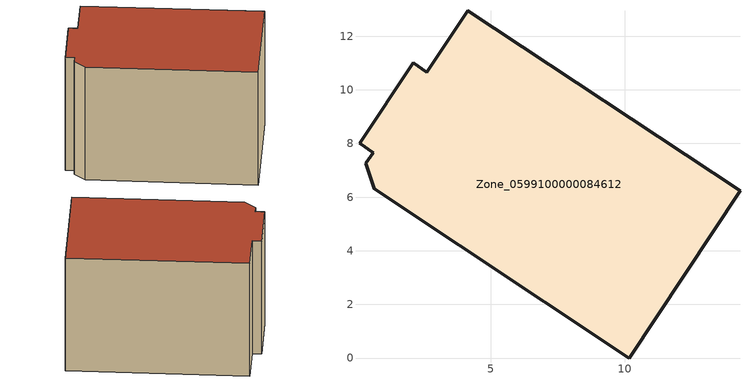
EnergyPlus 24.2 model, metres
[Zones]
Zone_0599100000084612
 floor ground (C_G): 0.62,7.66 0.12,8 2.11,11.01 2.62,10.66 4.15,12.94 14.3,6.24 10.17,0 0.66,6.3 0.35,7.26 z1.88
 wall outside (C_F): 14.3,6.24 4.15,12.94 2.62,10.66 2.11,11.01 0.12,8 0.62,7.66 0.35,7.26 0.66,6.3 10.17,0 14.3,6.24 z1.88:10.69
 roof outside (C_R): 0.66,6.3 10.17,0 14.3,6.24 4.15,12.94 2.62,10.66 2.11,11.01 0.12,8 0.62,7.66 0.35,7.26 z10.69
[BUILDING]
Pand.0599100000084612: North Axis=0; Terrain=City; Loads Convergence Tolerance Value=0.04; Temperature Convergence Tolerance Value=0.4; Solar Distribution=FullExterior; Maximum Number of Warmup Days=25; Minimum Number of Warmup Days=1
[Site:Location]
Rotterdam.The.Hague.AP_ZH_NLD Design_Conditions: Latitude=51.96; Longitude=4.45; Time Zone=1; Elevation=-4.5
[SITE:GROUNDTEMPERATURE:BUILDINGSURFACE]
18, 18, 18, 18, 18, 18, 18, 18, 18, 18, 18, 18
[MATERIAL] Thermal Absorptance=0.9; Solar Absorptance=0.7; Visible Absorptance=0.7
Name | Roughness | Thickness | Conductivity | Density | Specific Heat
G.TC.1946 | MediumSmooth | 0.15 | 1 | 540 | 1210
F.TC.1946 | Rough | 0.3 | 0.857143 | 1920 | 840
R.TC.1946 | MediumRough | 0.2 | 0.909091 | 1500 | 1000
[CONSTRUCTION]
C_G: G.TC.1946
C_F: F.TC.1946
C_R: R.TC.1946
[ZONE]
Zone_0599100000084612: Type=1; Multiplier=1; Ceiling Height=Autocalculate; Volume=Autocalculate; Floor Area=autocalculate; Part of Total Floor Area=Yes
[ZONEINFILTRATION:DESIGNFLOWRATE]
Infil_Zone_0599100000084612: Zone or ZoneList or Space or SpaceList=Zone_0599100000084612; Schedule=AlwaysOn; Design Flow Rate Calculation Method=Flow/Area; Flow Rate per Floor Area=0.003; Constant Term Coefficient=1; Temperature Term Coefficient=0; Velocity Term Coefficient=0; Velocity Squared Term Coefficient=0
[HVACTEMPLATE:ZONE:IDEALLOADSAIRSYSTEM]
Zone_0599100000084612: Maximum Heating Supply Air Temperature=50; Minimum Cooling Supply Air Temperature=13; Maximum Heating Supply Air Humidity Ratio=0.0156; Minimum Cooling Supply Air Humidity Ratio=0.0077; Heating Limit=NoLimit; Cooling Limit=NoLimit; Dehumidification Control Type=ConstantSensibleHeatRatio; Cooling Sensible Heat Ratio=0.7; Dehumidification Setpoint=60; Humidification Control Type=None; Humidification Setpoint=30; Outdoor Air Method=None; Outdoor Air Flow Rate per Person=0.00944; Outdoor Air Flow Rate per Zone Floor Area=0; Outdoor Air Flow Rate per Zone=0; Demand Controlled Ventilation Type=None; Outdoor Air Economizer Type=NoEconomizer; Heat Recovery Type=None; Sensible Heat Recovery Effectiveness=0.7; Latent Heat Recovery Effectiveness=0.65
[ZONECONTROL:THERMOSTAT]
ThermostatControl_Zone_0599100000084612: Zone or ZoneList=Zone_0599100000084612; Control Type Schedule=DualSetpointControlType; Control 1=Thermostat_Zone_0599100000084612; Temperature Difference Between Cutout And Setpoint=0
[THERMOSTATSETPOINT:DUALSETPOINT]
Thermostat_Zone_0599100000084612: Heating Setpoint Temperature Schedule=HeatingSetpoint_Zone_0599100000084612; Cooling Setpoint Temperature Schedule=CoolingSetpoint_Zone_0599100000084612
[SCHEDULE:COMPACT]
HeatingSetpoint_Zone_0599100000084612: Through: 12/31, For: AllDays, Until: 24:00, 21
CoolingSetpoint_Zone_0599100000084612: Through: 12/31, For: AllDays, Until: 24:00, 24
DualSetpointControlType: Through: 12/31, For: AllDays, Until: 24:00, 4
AlwaysOn: Through: 12/31, For: AllDays, Until: 24:00, 1
